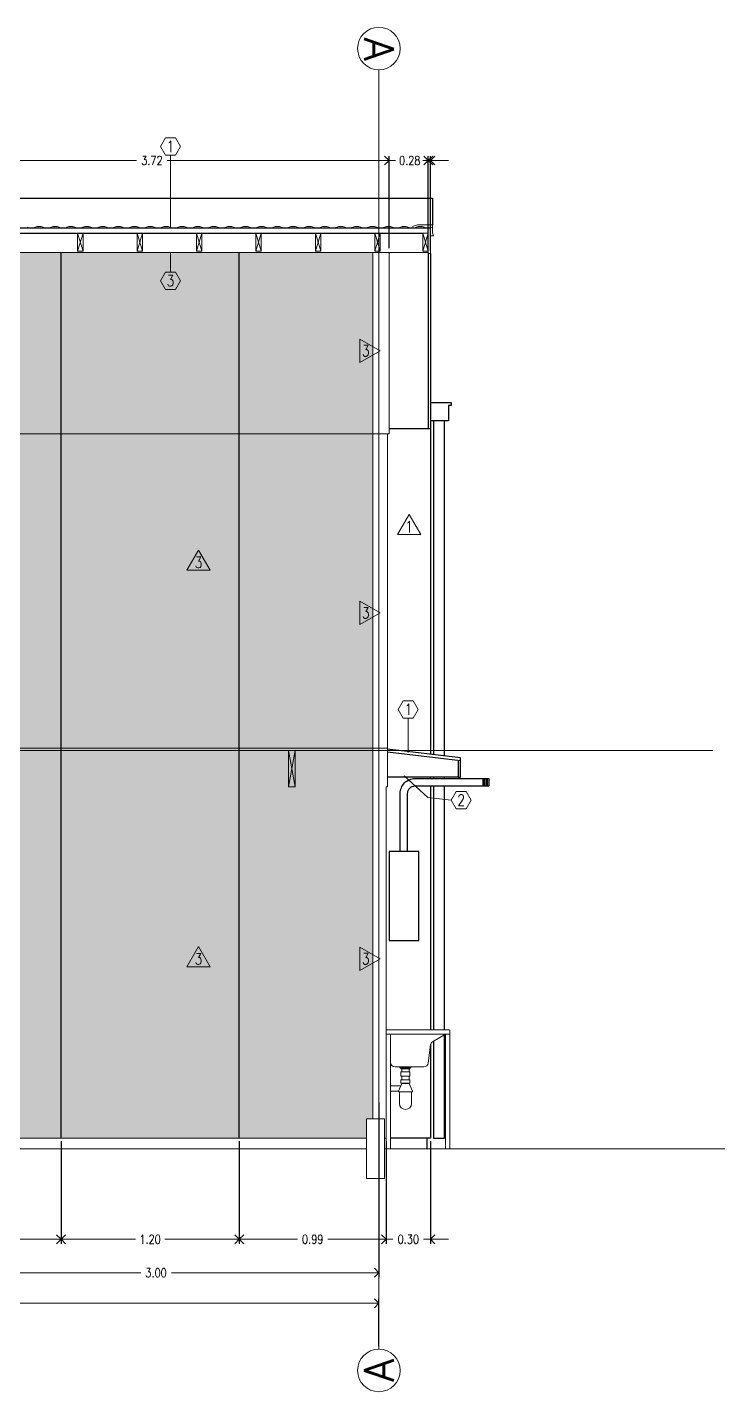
# Model space of a CAD drawing. Header units: inches. Extents: x 10.8 to 60.4, y 12.2 to 79.7.
# Drawn here: x 53.15 to 57.84, y 47.21 to 56.4 of the extents above; entities that cross this region are included whole.
import ezdxf
from ezdxf.enums import TextEntityAlignment as Align

# ---------------------------------------------------------------- set-up
doc = ezdxf.new("R2010")
doc.units = ezdxf.units.IN
doc.header["$MEASUREMENT"] = 0
doc.layers.get('DEFPOINTS').update_dxf_attribs({"color": 210})
for name, color, linetype, lineweight in [('A-ANNO-DIMS', 3, 'Continuous', 18), ('A-ANNO-SYMB', 3, 'Continuous', 18), ('A-ANNO-TEXT', 3, 'Continuous', 18), ('A-DETL-MBND', 3, 'Continuous', 18), ('A-ELEV-IDEN', 3, 'Continuous', 18), ('A-ELEV-MBE2', 4, 'Continuous', 25), ('A-ELEV-PATT', 8, 'Continuous', 18), ('A-FURN', 8, 'Continuous', 18), ('A-WALL-STUD', 3, 'Continuous', 18)]:
    doc.layers.add(name, color=color, linetype=linetype, lineweight=lineweight)
doc.styles.add('E-ROMANS', font='romans.shx', dxfattribs={"width": 0.8})
doc.dimstyles.new('E-0050_ARW_12', dxfattribs={"dimscale": 0.001, "dimtxt": 60, "dimasz": 60, "dimexe": 30, "dimexo": 20, "dimgap": 30, "dimtad": 0, "dimzin": 0, "dimdsep": 46, "dimtxsty": 'E-ROMANS', "dimblk": 'OPEN90', "dimcen": 30, "dimclrd": 256, "dimclre": 256, "dimclrt": 256, "dimadec": 0, "dimazin": 0, "dimtfac": 1, "dimtmove": 1, "dimatfit": 3, "dimldrblk": 'OPEN90', "dimfxl": 1, "dimtfill": 1, "dimtolj": 1, "dimtzin": 0, "dimlwd": -1, "dimarcsym": 0})

# ---------------------------------------------------------------- blocks, each defined once
blk = doc.blocks.new('_Open90')
at = {"color": 0, "linetype": 'ByBlock', "lineweight": -2}
for p, q in [((0, 0), (-1, 0)), ((-0.5, 0.5), (0, 0)), ((0, 0), (-0.5, -0.5))]:
    blk.add_line(p, q, dxfattribs=at)
blk = doc.blocks.new('*D1413')
at = {"layer": 'A-ANNO-DIMS', "lineweight": -2, "transparency": 16777216}
for p, q in [((48.6151, 49.0205), (48.6151, 47.7794)), ((55.5171, 47.5206), (55.5171, 47.8394))]:
    blk.add_line(p, q, dxfattribs=at)
at = {"layer": 'A-ANNO-DIMS', "transparency": 16777216}
for p, q in [((48.6751, 47.8094), (51.9641, 47.8094)), ((55.4571, 47.8094), (52.1681, 47.8094))]:
    blk.add_line(p, q, dxfattribs=at)
at = {"layer": 'DEFPOINTS', "color": 0, "transparency": 16777216}
for p in [(48.6151, 49.0405), (55.5171, 47.8094), (55.5171, 47.5006)]:
    blk.add_point(p, dxfattribs=at)
at = {"layer": 'A-ANNO-DIMS', "transparency": 16777216, "xscale": 0.06, "yscale": 0.06, "zscale": 0.06, "rotation": 180}
blk.add_blockref('_Open90', (48.6151, 47.8094), dxfattribs=at)
at = {"layer": 'A-ANNO-DIMS', "transparency": 16777216, "xscale": 0.06, "yscale": 0.06, "zscale": 0.06}
blk.add_blockref('_Open90', (55.5171, 47.8094), dxfattribs=at)
at = {"layer": 'A-ANNO-DIMS', "transparency": 16777216, "insert": (52.0661, 47.8094), "char_height": 0.06, "attachment_point": 5, "style": 'E-ROMANS', "bg_fill": 3, "box_fill_scale": 1.25, "bg_fill_color": 256, "bg_fill_true_color": 13158600, "bg_fill_transparency": 0}
blk.add_mtext('\\A1;6.90', dxfattribs=at)
blk = doc.blocks.new('*D1312')
at = {"layer": 'A-ANNO-DIMS', "lineweight": -2, "transparency": 16777216}
for p, q in [((55.5171, 49.1601), (55.5171, 47.9849)), ((52.5181, 49.0301), (52.5181, 47.9849))]:
    blk.add_line(p, q, dxfattribs=at)
at = {"layer": 'A-ANNO-DIMS', "transparency": 16777216}
for p, q in [((52.5781, 48.0149), (53.9145, 48.0149)), ((55.4571, 48.0149), (54.1207, 48.0149))]:
    blk.add_line(p, q, dxfattribs=at)
at = {"layer": 'DEFPOINTS', "color": 0, "transparency": 16777216}
for p in [(55.5171, 49.1801), (52.5181, 49.0501), (55.5171, 48.0149)]:
    blk.add_point(p, dxfattribs=at)
at = {"layer": 'A-ANNO-DIMS', "transparency": 16777216, "xscale": 0.06, "yscale": 0.06, "zscale": 0.06, "rotation": 180}
blk.add_blockref('_Open90', (52.5181, 48.0149), dxfattribs=at)
at = {"layer": 'A-ANNO-DIMS', "transparency": 16777216, "xscale": 0.06, "yscale": 0.06, "zscale": 0.06}
blk.add_blockref('_Open90', (55.5171, 48.0149), dxfattribs=at)
at = {"layer": 'A-ANNO-DIMS', "transparency": 16777216, "insert": (54.0176, 48.0149), "char_height": 0.06, "attachment_point": 5, "style": 'E-ROMANS', "bg_fill": 3, "box_fill_scale": 1.25, "bg_fill_color": 256, "bg_fill_true_color": 13158600, "bg_fill_transparency": 0}
blk.add_mtext('\\A1;3.00', dxfattribs=at)
blk = doc.blocks.new('*D1317')
at = {"layer": 'A-ANNO-DIMS', "lineweight": -2, "transparency": 16777216}
for p, q in [((52.1286, 54.91), (52.1286, 55.5297)), ((55.8496, 54.91), (55.8496, 55.5297))]:
    blk.add_line(p, q, dxfattribs=at)
at = {"layer": 'A-ANNO-DIMS', "transparency": 16777216}
for p, q in [((52.1886, 55.4997), (53.886, 55.4997)), ((55.7896, 55.4997), (54.0923, 55.4997))]:
    blk.add_line(p, q, dxfattribs=at)
at = {"layer": 'DEFPOINTS', "color": 0, "transparency": 16777216}
for p in [(55.8496, 55.4997), (52.1286, 54.89), (55.8496, 54.89)]:
    blk.add_point(p, dxfattribs=at)
at = {"layer": 'A-ANNO-DIMS', "transparency": 16777216, "xscale": 0.06, "yscale": 0.06, "zscale": 0.06, "rotation": 180}
blk.add_blockref('_Open90', (52.1286, 55.4997), dxfattribs=at)
at = {"layer": 'A-ANNO-DIMS', "transparency": 16777216, "xscale": 0.06, "yscale": 0.06, "zscale": 0.06}
blk.add_blockref('_Open90', (55.8496, 55.4997), dxfattribs=at)
at = {"layer": 'A-ANNO-DIMS', "transparency": 16777216, "insert": (53.9891, 55.4997), "char_height": 0.06, "attachment_point": 5, "style": 'E-ROMANS', "bg_fill": 3, "box_fill_scale": 1.25, "bg_fill_color": 256, "bg_fill_true_color": 13158600, "bg_fill_transparency": 0}
blk.add_mtext('\\A1;3.72', dxfattribs=at)
blk = doc.blocks.new('*D1318')
at = {"layer": 'A-ANNO-DIMS', "transparency": 16777216}
for p, q in [((55.5256, 55.4997), (55.4656, 55.4997)), ((55.5856, 55.4997), (55.6145, 55.4997)), ((55.8496, 55.4997), (55.8208, 55.4997)), ((55.9096, 55.4997), (55.9696, 55.4997))]:
    blk.add_line(p, q, dxfattribs=at)
at = {"layer": 'A-ANNO-DIMS', "lineweight": -2, "transparency": 16777216}
for p, q in [((55.5856, 54.91), (55.5856, 55.5297)), ((55.8496, 54.91), (55.8496, 55.5297))]:
    blk.add_line(p, q, dxfattribs=at)
at = {"layer": 'DEFPOINTS', "color": 0, "transparency": 16777216}
for p in [(55.5856, 54.89), (55.8496, 54.89)]:
    blk.add_point(p, dxfattribs=at)
at = {"layer": 'A-ANNO-DIMS', "transparency": 16777216, "xscale": 0.06, "yscale": 0.06, "zscale": 0.06}
blk.add_blockref('_Open90', (55.5856, 55.4997), dxfattribs=at)
at = {"layer": 'A-ANNO-DIMS', "transparency": 16777216, "xscale": 0.06, "yscale": 0.06, "zscale": 0.06, "rotation": 180}
blk.add_blockref('_Open90', (55.8496, 55.4997), dxfattribs=at)
at = {"layer": 'A-ANNO-DIMS', "transparency": 16777216, "insert": (55.7176, 55.4997), "char_height": 0.06, "attachment_point": 5, "style": 'E-ROMANS', "bg_fill": 3, "box_fill_scale": 1.25, "bg_fill_color": 256, "bg_fill_true_color": 13158600, "bg_fill_transparency": 0}
blk.add_mtext('\\A1;0.26', dxfattribs=at)
at = {"layer": 'DEFPOINTS', "color": 0, "transparency": 16777216}
blk.add_point((55.5856, 55.4997), dxfattribs=at)
blk = doc.blocks.new('*D1416')
at = {"layer": 'A-ANNO-DIMS', "transparency": 16777216}
for p, q in [((55.5256, 55.4997), (55.4656, 55.4997)), ((55.5856, 55.4997), (55.622, 55.4997)), ((55.8646, 55.4997), (55.8283, 55.4997)), ((55.9246, 55.4997), (55.9846, 55.4997))]:
    blk.add_line(p, q, dxfattribs=at)
at = {"layer": 'A-ANNO-DIMS', "lineweight": -2, "transparency": 16777216}
for p, q in [((55.5856, 54.91), (55.5856, 55.5297)), ((55.8646, 54.895), (55.8646, 55.5297))]:
    blk.add_line(p, q, dxfattribs=at)
at = {"layer": 'DEFPOINTS', "color": 0, "transparency": 16777216}
for p in [(55.8646, 55.4997), (55.5856, 54.89), (55.8646, 54.875)]:
    blk.add_point(p, dxfattribs=at)
at = {"layer": 'A-ANNO-DIMS', "transparency": 16777216, "xscale": 0.06, "yscale": 0.06, "zscale": 0.06}
blk.add_blockref('_Open90', (55.5856, 55.4997), dxfattribs=at)
at = {"layer": 'A-ANNO-DIMS', "transparency": 16777216, "xscale": 0.06, "yscale": 0.06, "zscale": 0.06, "rotation": 180}
blk.add_blockref('_Open90', (55.8646, 55.4997), dxfattribs=at)
at = {"layer": 'A-ANNO-DIMS', "transparency": 16777216, "insert": (55.7251, 55.4997), "char_height": 0.06, "attachment_point": 5, "style": 'E-ROMANS', "bg_fill": 3, "box_fill_scale": 1.25, "bg_fill_color": 256, "bg_fill_true_color": 13158600, "bg_fill_transparency": 0}
blk.add_mtext('\\A1;0.28', dxfattribs=at)
blk = doc.blocks.new('*D1322')
at = {"layer": 'A-ANNO-DIMS', "lineweight": -2, "transparency": 16777216}
for p, q in [((55.5656, 48.9001), (55.5656, 48.2106)), ((55.8646, 48.9001), (55.8646, 48.2106))]:
    blk.add_line(p, q, dxfattribs=at)
at = {"layer": 'A-ANNO-DIMS', "transparency": 16777216}
for p, q in [((55.5056, 48.2406), (55.4456, 48.2406)), ((55.5656, 48.2406), (55.612, 48.2406)), ((55.8646, 48.2406), (55.8183, 48.2406)), ((55.9246, 48.2406), (55.9846, 48.2406))]:
    blk.add_line(p, q, dxfattribs=at)
at = {"layer": 'DEFPOINTS', "color": 0, "transparency": 16777216}
for p in [(55.5656, 48.9201), (55.8646, 48.9201), (55.8646, 48.2406)]:
    blk.add_point(p, dxfattribs=at)
at = {"layer": 'A-ANNO-DIMS', "transparency": 16777216, "xscale": 0.06, "yscale": 0.06, "zscale": 0.06}
blk.add_blockref('_Open90', (55.5656, 48.2406), dxfattribs=at)
at = {"layer": 'A-ANNO-DIMS', "transparency": 16777216, "xscale": 0.06, "yscale": 0.06, "zscale": 0.06, "rotation": 180}
blk.add_blockref('_Open90', (55.8646, 48.2406), dxfattribs=at)
at = {"layer": 'A-ANNO-DIMS', "transparency": 16777216, "insert": (55.7151, 48.2406), "char_height": 0.06, "attachment_point": 5, "style": 'E-ROMANS', "bg_fill": 3, "box_fill_scale": 1.25, "bg_fill_color": 256, "bg_fill_true_color": 13158600, "bg_fill_transparency": 0}
blk.add_mtext('\\A1;0.30', dxfattribs=at)
blk = doc.blocks.new('*D1423')
at = {"layer": 'A-ANNO-DIMS', "lineweight": -2, "transparency": 16777216}
for p, q in [((52.1776, 48.9001), (52.1776, 48.2106)), ((53.3776, 48.9001), (53.3776, 48.2106))]:
    blk.add_line(p, q, dxfattribs=at)
at = {"layer": 'A-ANNO-DIMS', "transparency": 16777216}
for p, q in [((52.2376, 48.2406), (52.6779, 48.2406)), ((53.3176, 48.2406), (52.8773, 48.2406))]:
    blk.add_line(p, q, dxfattribs=at)
at = {"layer": 'DEFPOINTS', "color": 0, "transparency": 16777216}
for p in [(52.1776, 48.9201), (53.3776, 48.9201), (53.3776, 48.2406)]:
    blk.add_point(p, dxfattribs=at)
at = {"layer": 'A-ANNO-DIMS', "transparency": 16777216, "xscale": 0.06, "yscale": 0.06, "zscale": 0.06, "rotation": 180}
blk.add_blockref('_Open90', (52.1776, 48.2406), dxfattribs=at)
at = {"layer": 'A-ANNO-DIMS', "transparency": 16777216, "xscale": 0.06, "yscale": 0.06, "zscale": 0.06}
blk.add_blockref('_Open90', (53.3776, 48.2406), dxfattribs=at)
at = {"layer": 'A-ANNO-DIMS', "transparency": 16777216, "insert": (52.7776, 48.2406), "char_height": 0.06, "attachment_point": 5, "style": 'E-ROMANS', "bg_fill": 3, "box_fill_scale": 1.25, "bg_fill_color": 256, "bg_fill_true_color": 13158600, "bg_fill_transparency": 0}
blk.add_mtext('\\A1;1.20', dxfattribs=at)
blk = doc.blocks.new('*D1424')
at = {"layer": 'A-ANNO-DIMS', "lineweight": -2, "transparency": 16777216}
for p, q in [((53.3776, 48.9001), (53.3776, 48.2106)), ((54.5776, 48.9001), (54.5776, 48.2106))]:
    blk.add_line(p, q, dxfattribs=at)
at = {"layer": 'A-ANNO-DIMS', "transparency": 16777216}
for p, q in [((53.4376, 48.2406), (53.8779, 48.2406)), ((54.5176, 48.2406), (54.0773, 48.2406))]:
    blk.add_line(p, q, dxfattribs=at)
at = {"layer": 'DEFPOINTS', "color": 0, "transparency": 16777216}
for p in [(53.3776, 48.9201), (54.5776, 48.9201), (54.5776, 48.2406)]:
    blk.add_point(p, dxfattribs=at)
at = {"layer": 'A-ANNO-DIMS', "transparency": 16777216, "xscale": 0.06, "yscale": 0.06, "zscale": 0.06, "rotation": 180}
blk.add_blockref('_Open90', (53.3776, 48.2406), dxfattribs=at)
at = {"layer": 'A-ANNO-DIMS', "transparency": 16777216, "xscale": 0.06, "yscale": 0.06, "zscale": 0.06}
blk.add_blockref('_Open90', (54.5776, 48.2406), dxfattribs=at)
at = {"layer": 'A-ANNO-DIMS', "transparency": 16777216, "insert": (53.9776, 48.2406), "char_height": 0.06, "attachment_point": 5, "style": 'E-ROMANS', "bg_fill": 3, "box_fill_scale": 1.25, "bg_fill_color": 256, "bg_fill_true_color": 13158600, "bg_fill_transparency": 0}
blk.add_mtext('\\A1;1.20', dxfattribs=at)
blk = doc.blocks.new('*D1425')
at = {"layer": 'A-ANNO-DIMS', "lineweight": -2, "transparency": 16777216}
for p, q in [((54.5776, 48.9001), (54.5776, 48.2106)), ((55.5656, 48.9001), (55.5656, 48.2106))]:
    blk.add_line(p, q, dxfattribs=at)
at = {"layer": 'A-ANNO-DIMS', "transparency": 16777216}
for p, q in [((54.6376, 48.2406), (54.9696, 48.2406)), ((55.5056, 48.2406), (55.1736, 48.2406))]:
    blk.add_line(p, q, dxfattribs=at)
at = {"layer": 'DEFPOINTS', "color": 0, "transparency": 16777216}
for p in [(54.5776, 48.9201), (55.5656, 48.9201), (55.5656, 48.2406)]:
    blk.add_point(p, dxfattribs=at)
at = {"layer": 'A-ANNO-DIMS', "transparency": 16777216, "xscale": 0.06, "yscale": 0.06, "zscale": 0.06, "rotation": 180}
blk.add_blockref('_Open90', (54.5776, 48.2406), dxfattribs=at)
at = {"layer": 'A-ANNO-DIMS', "transparency": 16777216, "xscale": 0.06, "yscale": 0.06, "zscale": 0.06}
blk.add_blockref('_Open90', (55.5656, 48.2406), dxfattribs=at)
at = {"layer": 'A-ANNO-DIMS', "transparency": 16777216, "insert": (55.0716, 48.2406), "char_height": 0.06, "attachment_point": 5, "style": 'E-ROMANS', "bg_fill": 3, "box_fill_scale": 1.25, "bg_fill_color": 256, "bg_fill_true_color": 13158600, "bg_fill_transparency": 0}
blk.add_mtext('\\A1;0.99', dxfattribs=at)

msp = doc.modelspace()

# ---------------------------------------------------------------- hatches: boundary and pattern name
at = {"layer": 'A-ELEV-PATT'}
h = msp.add_hatch(color=256, dxfattribs=at)
h.paths.add_polyline_path([(55.4756, 53.6601), (55.4756, 54.88), (54.5776, 54.88), (54.5776, 53.6601)])
h.paths.add_polyline_path([(55.4756, 51.2841), (55.4756, 53.6601), (54.5776, 53.6601), (54.5776, 51.2841)])
h.paths.add_polyline_path([(55.4346, 48.9201), (55.4346, 49.0501), (55.4756, 49.0501), (55.4756, 51.2841), (54.5776, 51.2841), (54.5776, 48.9201)])
h.paths.add_polyline_path([(54.5776, 48.9201), (54.5776, 51.2841), (53.3776, 51.2841), (53.3776, 48.9201)])
h.paths.add_polyline_path([(54.5776, 51.2841), (54.5776, 53.6601), (53.3776, 53.6601), (53.3776, 51.2841)])
h.paths.add_polyline_path([(54.5776, 53.6601), (54.5776, 54.88), (53.3776, 54.88), (53.3776, 53.6601)])
h.paths.add_polyline_path([(53.3776, 53.6601), (53.3776, 54.88), (52.1776, 54.88), (52.1776, 53.6601)])
h.paths.add_polyline_path([(53.3776, 51.2841), (53.3776, 53.6601), (52.1776, 53.6601), (52.1776, 51.2841)])
h.paths.add_polyline_path([(53.3776, 48.9201), (53.3776, 51.2841), (52.1776, 51.2841), (52.1776, 51.0801), (52.7576, 51.0801), (52.7576, 49.8801), (52.1776, 49.8801), (52.1776, 48.9201)])
h.paths.add_polyline_path([(52.1776, 51.0801), (52.1776, 51.2841), (50.9776, 51.2841), (50.9776, 48.9201), (51.0576, 48.9201), (51.0576, 49.0501), (51.0576, 51.0801), (51.8576, 51.0801), (51.8576, 48.9201), (52.1776, 48.9201), (52.1776, 49.8801), (51.9076, 49.8801), (51.9076, 51.0801)])
h.paths.add_polyline_path([(52.1776, 51.2841), (52.1776, 53.6601), (50.9776, 53.6601), (50.9776, 51.2841)])
h.paths.add_polyline_path([(52.1776, 53.6601), (52.1776, 54.88), (52.0336, 54.88), (50.9776, 54.88), (50.9776, 53.6601)])
h.paths.add_polyline_path([(50.9776, 53.6601), (50.9776, 54.88), (49.7776, 54.88), (49.7776, 53.6601)])
h.paths.add_polyline_path([(50.9776, 51.2841), (50.9776, 53.6601), (49.7776, 53.6601), (49.7776, 51.2841)])
h.paths.add_polyline_path([(50.9776, 48.9201), (50.9776, 51.2841), (49.7776, 51.2841), (49.7776, 48.9201)])
h.paths.add_polyline_path([(49.7776, 48.9201), (49.7776, 51.2841), (48.6566, 51.2841), (48.6566, 49.0501), (48.6976, 49.0501), (48.6976, 48.9201)])
h.paths.add_polyline_path([(49.7776, 51.2841), (49.7776, 53.6601), (48.6566, 53.6601), (48.6566, 51.2841)])
h.paths.add_polyline_path([(49.7776, 53.6601), (49.7776, 54.88), (48.6566, 54.88), (48.6566, 53.6601)])

# ---------------------------------------------------------------- linework, layer by layer
at = {"layer": 'A-ANNO-SYMB'}
for p, q in [((55.5171, 47.5006), (55.5171, 56.1104)), ((48.6976, 48.8501), (55.4346, 48.8501)), ((55.5546, 48.8501), (57.8446, 48.8501))]:
    msp.add_line(p, q, dxfattribs=at)
for points in [[(55.7424, 55.0555), (55.7424, 55.0555), (55.7771, 55.0679), (55.8771, 55.0679), (55.8771, 55.0129), (55.8846, 54.9929), (55.8671, 54.9929)], [(54.9076, 51.2841), (54.9526, 51.2841), (54.9526, 51.5301), (54.9076, 51.5301), (54.9076, 51.2841)]]:
    msp.add_lwpolyline(points, dxfattribs=at)
msp.add_lwpolyline([(55.4346, 49.0501), (55.5546, 49.0501), (55.5546, 48.6501), (55.4346, 48.6501)], close=True, dxfattribs=at)
msp.add_circle((55.5171, 56.2534), 0.143, dxfattribs=at)
for centre, start, end in [((53.1773, 55.1192), 248.58135, 291.41865), ((53.2307, 54.983), 68.58135, 111.41865), ((53.2842, 55.1192), 248.58135, 291.41865), ((53.3376, 54.983), 68.58135, 111.41865), ((53.391, 55.1192), 248.58135, 291.41865), ((53.4444, 54.983), 68.58135, 111.41865), ((53.4979, 55.1192), 248.58135, 291.41865), ((53.5513, 54.983), 68.58135, 111.41865), ((53.6047, 55.1192), 248.58135, 291.41865), ((53.6581, 54.983), 68.58135, 111.41865), ((53.7115, 55.1192), 248.58135, 291.41865), ((53.765, 54.983), 68.58135, 111.41865), ((53.8184, 55.1192), 248.58135, 291.41865), ((53.8718, 54.983), 68.58135, 111.41865), ((53.9252, 55.1192), 248.58135, 291.41865), ((53.9787, 54.983), 68.58135, 111.41865), ((54.0321, 55.1192), 248.58135, 291.41865), ((54.0855, 54.983), 68.58135, 111.41865), ((54.1389, 55.1192), 248.58135, 291.41865), ((54.1924, 54.983), 68.58135, 111.41865), ((54.2458, 55.1192), 248.58135, 291.41865), ((54.2992, 54.983), 68.58135, 111.41865), ((54.3526, 55.1192), 248.58135, 291.41865), ((54.4061, 54.983), 68.58135, 111.41865), ((54.4595, 55.1192), 248.58135, 291.41865), ((54.5129, 54.983), 68.58135, 111.41865), ((54.5663, 55.1192), 248.58135, 291.41865), ((54.6198, 54.983), 68.58135, 111.41865), ((54.6732, 55.1192), 248.58135, 291.41865), ((54.7266, 54.983), 68.58135, 111.41865), ((54.78, 55.1192), 248.58135, 291.41865), ((54.8335, 54.983), 68.58135, 111.41865), ((54.8869, 55.1192), 248.58135, 291.41865), ((54.9403, 54.983), 68.58135, 111.41865), ((54.9937, 55.1192), 248.58135, 291.41865), ((55.0472, 54.983), 68.58135, 111.41865), ((55.1006, 55.1192), 248.58135, 291.41865), ((55.154, 54.983), 68.58135, 111.41865), ((55.2074, 55.1192), 248.58135, 291.41865), ((55.2609, 54.983), 68.58135, 111.41865), ((55.3143, 55.1192), 248.58135, 291.41865), ((55.3677, 54.983), 68.58135, 111.41865), ((55.4211, 55.1192), 248.58135, 291.41865), ((55.4746, 54.983), 68.58135, 111.41865), ((55.528, 55.1192), 248.58135, 291.41865), ((55.5814, 54.983), 68.58135, 111.41865), ((55.6348, 55.1192), 248.58135, 291.41865), ((55.6882, 54.983), 68.58135, 111.41865), ((55.7417, 55.1192), 248.58135, 291.41865), ((55.7951, 54.983), 68.58135, 111.41865), ((55.8485, 55.1192), 248.58135, 291.41865)]:
    msp.add_arc(centre, 0.0731, start, end, dxfattribs=at)
at = {"layer": 'A-ANNO-TEXT'}
for p, q in [((54.1138, 55.0511), (54.1138, 55.5363)), ((54.1138, 54.7492), (54.1138, 54.88)), ((55.7151, 51.5151), (55.7151, 51.7477)), ((55.8458, 51.2125), (55.6881, 51.3601)), ((55.8458, 51.2125), (56.0036, 51.1958))]:
    msp.add_line(p, q, dxfattribs=at)
for points in [[(54.0801, 55.5363), (54.0464, 55.5946), (54.0801, 55.6529), (54.1474, 55.6529), (54.1811, 55.5946), (54.1474, 55.5363)], [(54.0801, 54.6325), (54.0464, 54.6909), (54.0801, 54.7492), (54.1474, 54.7492), (54.1811, 54.6909), (54.1474, 54.6325)], [(55.5255, 54.2191), (55.3897, 54.1407), (55.3897, 54.2975)], [(55.7202, 53.1184), (55.7987, 52.9826), (55.6418, 52.9826)], [(54.3034, 52.8788), (54.3819, 52.7429), (54.225, 52.7429)], [(55.5255, 52.4553), (55.3897, 52.3769), (55.3897, 52.5338)], [(55.6814, 51.7477), (55.6478, 51.806), (55.6814, 51.8643), (55.7488, 51.8643), (55.7824, 51.806), (55.7488, 51.7477)], [(56.0372, 51.1375), (56.0036, 51.1958), (56.0372, 51.2541), (56.1046, 51.2541), (56.1382, 51.1958), (56.1046, 51.1375)], [(54.3034, 50.2101), (54.3819, 50.0742), (54.225, 50.0742)], [(55.5255, 50.1274), (55.3897, 50.0489), (55.3897, 50.2058)]]:
    msp.add_lwpolyline(points, close=True, dxfattribs=at)
at = {"layer": 'A-DETL-MBND'}
for p, q in [((55.5756, 51.2841), (55.5756, 53.6601)), ((45.4496, 51.5301), (57.7652, 51.5301)), ((55.5656, 51.2841), (55.5756, 51.2841))]:
    msp.add_line(p, q, dxfattribs=at)
for points in [[(55.4756, 49.0501), (55.4756, 54.88)], [(55.5756, 53.6601), (55.5856, 53.6601), (55.5856, 54.88)], [(55.5546, 48.9201), (55.5656, 48.9201), (55.5656, 51.2841)]]:
    msp.add_lwpolyline(points, dxfattribs=at)
at = {"layer": 'A-ELEV-IDEN'}
msp.add_lwpolyline([(48.5566, 51.5451), (55.5756, 51.5451)], dxfattribs=at)
at = {"layer": 'A-ELEV-MBE2'}
for p, q in [((55.8646, 53.6933), (55.5856, 53.6933)), ((55.8646, 53.6933), (55.8646, 51.5043)), ((56.0656, 51.4801), (55.5756, 51.5389)), ((56.0656, 51.4595), (55.5756, 51.5183)), ((56.0656, 51.4595), (56.0656, 51.4801)), ((56.0506, 51.3501), (55.5756, 51.3501)), ((55.8646, 51.3407), (55.8646, 51.3501)), ((56.2165, 51.3407), (56.2165, 51.2907)), ((56.2265, 51.3407), (56.2265, 51.2907)), ((56.2365, 51.3407), (56.2365, 51.2907)), ((56.2465, 51.3407), (56.2465, 51.2907)), ((56.2565, 51.3407), (56.2565, 51.2907)), ((55.8646, 51.2907), (55.8646, 49.6501)), ((55.8646, 49.551), (55.8646, 48.9201)), ((55.8406, 48.9201), (55.8406, 48.8501)), ((55.8846, 48.9201), (55.9596, 48.9201))]:
    msp.add_line(p, q, dxfattribs=at)
for points in [[(48.2826, 55.046), (55.8646, 55.046)], [(48.2826, 55.01), (55.8136, 55.01)], [(55.8496, 54.875), (55.8496, 53.6933)], [(55.8646, 54.875), (55.8646, 53.6933)], [(55.8646, 53.8719), (56.0046, 53.8719), (56.0046, 53.8519), (55.9846, 53.8519), (55.9846, 53.7481), (55.8646, 53.7481)], [(55.8846, 53.7481), (55.8846, 51.5019)], [(55.9596, 51.4929), (55.9596, 53.7481)], [(56.0506, 51.4613), (56.0506, 51.3701), (56.0506, 51.3501), (56.0656, 51.3501), (56.0656, 51.4595)], [(55.8846, 51.3501), (55.8846, 51.3407)], [(55.9596, 51.3407), (55.9596, 51.3501)], [(55.8846, 51.2907), (55.8846, 49.6501)], [(55.9596, 49.6501), (55.9596, 51.2907)], [(55.7856, 50.8501), (55.5856, 50.8501), (55.5856, 50.2501), (55.7856, 50.2501), (55.7856, 50.8501)], [(55.9596, 48.9201), (55.9596, 49.6166)], [(55.8846, 49.5734), (55.8846, 48.9201)], [(55.8646, 48.9201), (55.5956, 48.9201)]]:
    msp.add_lwpolyline(points, dxfattribs=at)
for points in [[(55.6606, 50.8501), (55.6606, 51.2407, -0.414214), (55.7606, 51.3407), (56.2565, 51.3407)], [(55.7106, 50.8501), (55.7106, 51.2407, -0.414214), (55.7606, 51.2907), (56.2565, 51.2907)]]:
    msp.add_lwpolyline(points, format="xyb", dxfattribs=at)
at = {"layer": 'A-FURN'}
for p, q in [((55.5656, 49.6501), (55.9906, 49.6501)), ((55.5656, 49.6251), (55.5656, 49.6501)), ((55.9906, 49.6201), (55.5706, 49.6201)), ((55.5956, 49.6201), (55.5956, 49.4301)), ((55.8788, 49.5701), (55.9656, 49.6201)), ((55.9956, 49.6451), (55.9956, 49.6251)), ((55.8489, 49.4264), (55.864, 49.5478)), ((55.6256, 49.4001), (55.8191, 49.4001)), ((55.6706, 49.3678), (55.6706, 49.3875)), ((55.6706, 49.3144), (55.6706, 49.3374)), ((55.7206, 49.3678), (55.7206, 49.3875)), ((55.7206, 49.3144), (55.7206, 49.3374)), ((55.664, 49.2731), (55.5956, 49.2731)), ((55.6488, 49.2382), (55.5956, 49.2382)), ((55.6547, 49.232), (55.6547, 49.1549)), ((55.6706, 49.2882), (55.6706, 49.2901)), ((55.7206, 49.2882), (55.6706, 49.2882)), ((55.7206, 49.2882), (55.7206, 49.2901)), ((55.7366, 49.232), (55.7366, 49.1549))]:
    msp.add_line(p, q, dxfattribs=at)
for points in [[(55.733, 49.4001), (55.6582, 49.4001), (55.6582, 49.3944), (55.733, 49.3944)], [(55.7262, 49.3678), (55.6651, 49.3678), (55.6651, 49.3374), (55.7262, 49.3374)], [(55.7262, 49.3144), (55.6651, 49.3144), (55.6651, 49.2901), (55.7262, 49.2901)]]:
    msp.add_lwpolyline(points, close=True, dxfattribs=at)
for points in [[(55.6636, 49.3944), (55.6666, 49.3875), (55.6956, 49.3875)], [(55.7276, 49.3944), (55.7246, 49.3875), (55.6956, 49.3875)], [(55.6706, 49.2882), (55.6482, 49.2368), (55.6482, 49.232), (55.6482, 49.232)], [(55.6482, 49.232), (55.743, 49.232)], [(55.7206, 49.2882), (55.743, 49.2368), (55.743, 49.232), (55.743, 49.232)]]:
    msp.add_lwpolyline(points, dxfattribs=at)
for centre, radius, start, end in [((55.5706, 49.6251), 0.005, 180, 270), ((55.9906, 49.6451), 0.005, 0, 90), ((55.9906, 49.6251), 0.005, 270, 0), ((55.8938, 49.5441), 0.03, 119.95883, 172.88766), ((55.6256, 49.4301), 0.03, 180, 270), ((55.8191, 49.4301), 0.03, 270, 352.88766), ((55.6956, 49.1549), 0.0409, 180, 360)]:
    msp.add_arc(centre, radius, start, end, dxfattribs=at)
at = {"layer": 'A-WALL-STUD'}
for points in [[(55.8496, 55.046), (55.8496, 54.89), (55.8496, 54.875), (55.8646, 54.875), (55.8646, 55.046), (55.8496, 55.046)], [(54.9076, 51.5301), (54.9526, 51.2841)], [(54.9526, 51.5301), (54.9076, 51.2841)]]:
    msp.add_lwpolyline(points, dxfattribs=at)

# ---------------------------------------------------------------- texts
at = {"layer": 'A-ANNO-TEXT', "char_height": 0.075, "attachment_point": 5, "rotation": 359.99952, "style": 'E-ROMANS'}
for s, insert in [('\\pi-0.45,l0.45,t0.45;1', (54.1138, 55.5946)), ('\\pi-0.45,l0.45,t0.45;3', (54.1138, 54.6909)), ('\\pi-0.45,l0.45,t0.45;3', (55.4286, 54.2191)), ('\\pi-0.45,l0.45,t0.45;1', (55.7202, 53.0352)), ('\\pi-0.45,l0.45,t0.45;3', (54.3034, 52.7955)), ('\\pi-0.45,l0.45,t0.45;3', (55.4286, 52.4553)), ('\\pi-0.45,l0.45,t0.45;1', (55.7151, 51.806)), ('\\pi-0.45,l0.45,t0.45;2', (56.0709, 51.1958)), ('\\pi-0.45,l0.45,t0.45;3', (54.3034, 50.1268)), ('\\pi-0.45,l0.45,t0.45;3', (55.4286, 50.1274))]:
    msp.add_mtext(s, dxfattribs=dict(at, insert=insert))
at = {"layer": 'A-ANNO-TEXT', "style": 'E-ROMANS'}
for rotation, p in [(270, (55.5171, 56.2492)), (90, (55.5171, 47.3576))]:
    msp.add_attdef('A', text='0.00', height=0.2, rotation=rotation, dxfattribs=at).set_placement(p, align=Align.MIDDLE_CENTER)

# ---------------------------------------------------------------- next in the draw order: dimensions: what is measured, and where the dimension line sits
at = {"layer": 'A-ANNO-DIMS'}
for base, p1, p2, picture, middle in [((55.8496, 55.4997), (52.1286, 54.89), (55.8496, 54.89), '*D1317', (53.9891, 55.4997)), ((55.5171, 47.8094), (48.6151, 49.0405), (55.5171, 47.5006), '*D1413', (52.0661, 47.8094))]:
    dim = msp.add_linear_dim(base=base, p1=p1, p2=p2, dimstyle='E-0050_ARW_12', dxfattribs=at)
    dim.commit()
    dim.dimension.update_dxf_attribs({"geometry": picture, "text_midpoint": middle})

# ---------------------------------------------------------------- next in the draw order: linework, layer by layer
at = {"layer": 'A-ANNO-SYMB'}
msp.add_circle((55.5171, 47.3576), 0.143, dxfattribs=at)
at = {"layer": 'A-WALL-STUD'}
for points in [[(53.5256, 55.01), (53.4896, 55.01), (53.4896, 54.89), (53.5256, 54.89)], [(53.9256, 55.01), (53.8896, 55.01), (53.8896, 54.89), (53.9256, 54.89)], [(54.3256, 55.01), (54.2896, 55.01), (54.2896, 54.89), (54.3256, 54.89)], [(54.7256, 55.01), (54.6896, 55.01), (54.6896, 54.89), (54.7256, 54.89)], [(55.1256, 55.01), (55.0896, 55.01), (55.0896, 54.89), (55.1256, 54.89)]]:
    msp.add_lwpolyline(points, close=True, dxfattribs=at)
for points in [[(53.4896, 55.01), (53.5256, 54.89)], [(53.4896, 54.89), (53.5256, 55.01)], [(53.8896, 55.01), (53.9256, 54.89)], [(53.8896, 54.89), (53.9256, 55.01)], [(54.2896, 55.01), (54.3256, 54.89)], [(54.2896, 54.89), (54.3256, 55.01)], [(54.6896, 55.01), (54.7256, 54.89)], [(54.6896, 54.89), (54.7256, 55.01)], [(55.0896, 55.01), (55.1256, 54.89)], [(55.0896, 54.89), (55.1256, 55.01)]]:
    msp.add_lwpolyline(points, dxfattribs=at)

# ---------------------------------------------------------------- next in the draw order: dimensions: what is measured, and where the dimension line sits
at = {"layer": 'A-ANNO-DIMS'}
for base, p1, p2, picture, middle in [((55.5856, 55.4997), (55.8496, 54.89), (55.5856, 54.89), '*D1318', (55.7176, 55.4997)), ((55.5171, 48.0149), (52.5181, 49.0501), (55.5171, 49.1801), '*D1312', (54.0176, 48.0149))]:
    dim = msp.add_linear_dim(base=base, p1=p1, p2=p2, dimstyle='E-0050_ARW_12', dxfattribs=at)
    dim.commit()
    dim.dimension.update_dxf_attribs({"geometry": picture, "text_midpoint": middle})

# ---------------------------------------------------------------- next in the draw order: linework, layer by layer
at = {"layer": 'A-ELEV-MBE2'}
for p, q in [((53.3776, 48.9201), (53.3776, 54.88)), ((54.5776, 48.9201), (54.5776, 54.88))]:
    msp.add_line(p, q, dxfattribs=at)

# ---------------------------------------------------------------- next in the draw order: dimensions: what is measured, and where the dimension line sits
at = {"layer": 'A-ANNO-DIMS'}
for base, p1, p2, picture, middle in [((55.8646, 55.4997), (55.5856, 54.89), (55.8646, 54.875), '*D1416', (55.7251, 55.4997)), ((55.8646, 48.2406), (55.5656, 48.9201), (55.8646, 48.9201), '*D1322', (55.7151, 48.2406))]:
    dim = msp.add_linear_dim(base=base, p1=p1, p2=p2, dimstyle='E-0050_ARW_12', dxfattribs=at)
    dim.commit()
    dim.dimension.update_dxf_attribs({"geometry": picture, "text_midpoint": middle})

# ---------------------------------------------------------------- next in the draw order: linework, layer by layer
at = {"layer": 'A-DETL-MBND'}
msp.add_line((51.8576, 48.9201), (55.4346, 48.9201), dxfattribs=at)
for points in [[(55.5756, 53.6601), (48.5466, 53.6601), (48.5466, 54.88)], [(55.8496, 54.88), (48.6566, 54.88)]]:
    msp.add_lwpolyline(points, dxfattribs=at)
at = {"layer": 'A-ELEV-MBE2'}
msp.add_lwpolyline([(48.2551, 55.0679), (48.2551, 55.247), (55.8771, 55.247), (55.8771, 55.0679)], dxfattribs=at)
at = {"layer": 'A-FURN'}
for p, q in [((55.9656, 49.6201), (55.9656, 48.8501)), ((55.9956, 48.8501), (55.9956, 49.6251)), ((55.9656, 48.8501), (55.9956, 48.8501))]:
    msp.add_line(p, q, dxfattribs=at)
at = {"layer": 'A-WALL-STUD'}
for points in [[(55.5256, 55.01), (55.4896, 55.01), (55.4896, 54.89), (55.5256, 54.89)], [(55.8496, 55.01), (55.8136, 55.01), (55.8136, 54.89), (55.8496, 54.89)]]:
    msp.add_lwpolyline(points, close=True, dxfattribs=at)
for points in [[(55.4896, 55.01), (55.5256, 54.89)], [(55.4896, 54.89), (55.5256, 55.01)], [(55.8136, 55.01), (55.8496, 54.89)], [(55.8136, 54.89), (55.8496, 55.01)]]:
    msp.add_lwpolyline(points, dxfattribs=at)

# ---------------------------------------------------------------- next in the draw order: dimensions: what is measured, and where the dimension line sits
at = {"layer": 'A-ANNO-DIMS'}
dim = msp.add_linear_dim(base=(53.3776, 48.2406), p1=(52.1776, 48.9201), p2=(53.3776, 48.9201), dimstyle='E-0050_ARW_12', dxfattribs=at)
dim.commit()
dim.dimension.update_dxf_attribs({"geometry": '*D1423', "text_midpoint": (52.7776, 48.2406)})

# ---------------------------------------------------------------- next in the draw order: dimensions: what is measured, and where the dimension line sits
dim = msp.add_linear_dim(base=(54.5776, 48.2406), p1=(53.3776, 48.9201), p2=(54.5776, 48.9201), dimstyle='E-0050_ARW_12', dxfattribs=at)
dim.commit()
dim.dimension.update_dxf_attribs({"geometry": '*D1424', "text_midpoint": (53.9776, 48.2406)})

# ---------------------------------------------------------------- next in the draw order: dimensions: what is measured, and where the dimension line sits
dim = msp.add_linear_dim(base=(55.5656, 48.2406), p1=(54.5776, 48.9201), p2=(55.5656, 48.9201), dimstyle='E-0050_ARW_12', dxfattribs=at)
dim.commit()
dim.dimension.update_dxf_attribs({"geometry": '*D1425', "text_midpoint": (55.0716, 48.2406)})

# ---------------------------------------------------------------- next in the draw order: linework, layer by layer
at = {"layer": 'A-FURN'}
for p, q in [((55.5656, 49.6251), (55.5656, 48.8501)), ((55.5956, 48.8501), (55.5956, 49.6201)), ((55.5656, 48.8501), (55.5956, 48.8501))]:
    msp.add_line(p, q, dxfattribs=at)

doc.saveas('drawing.dxf')
